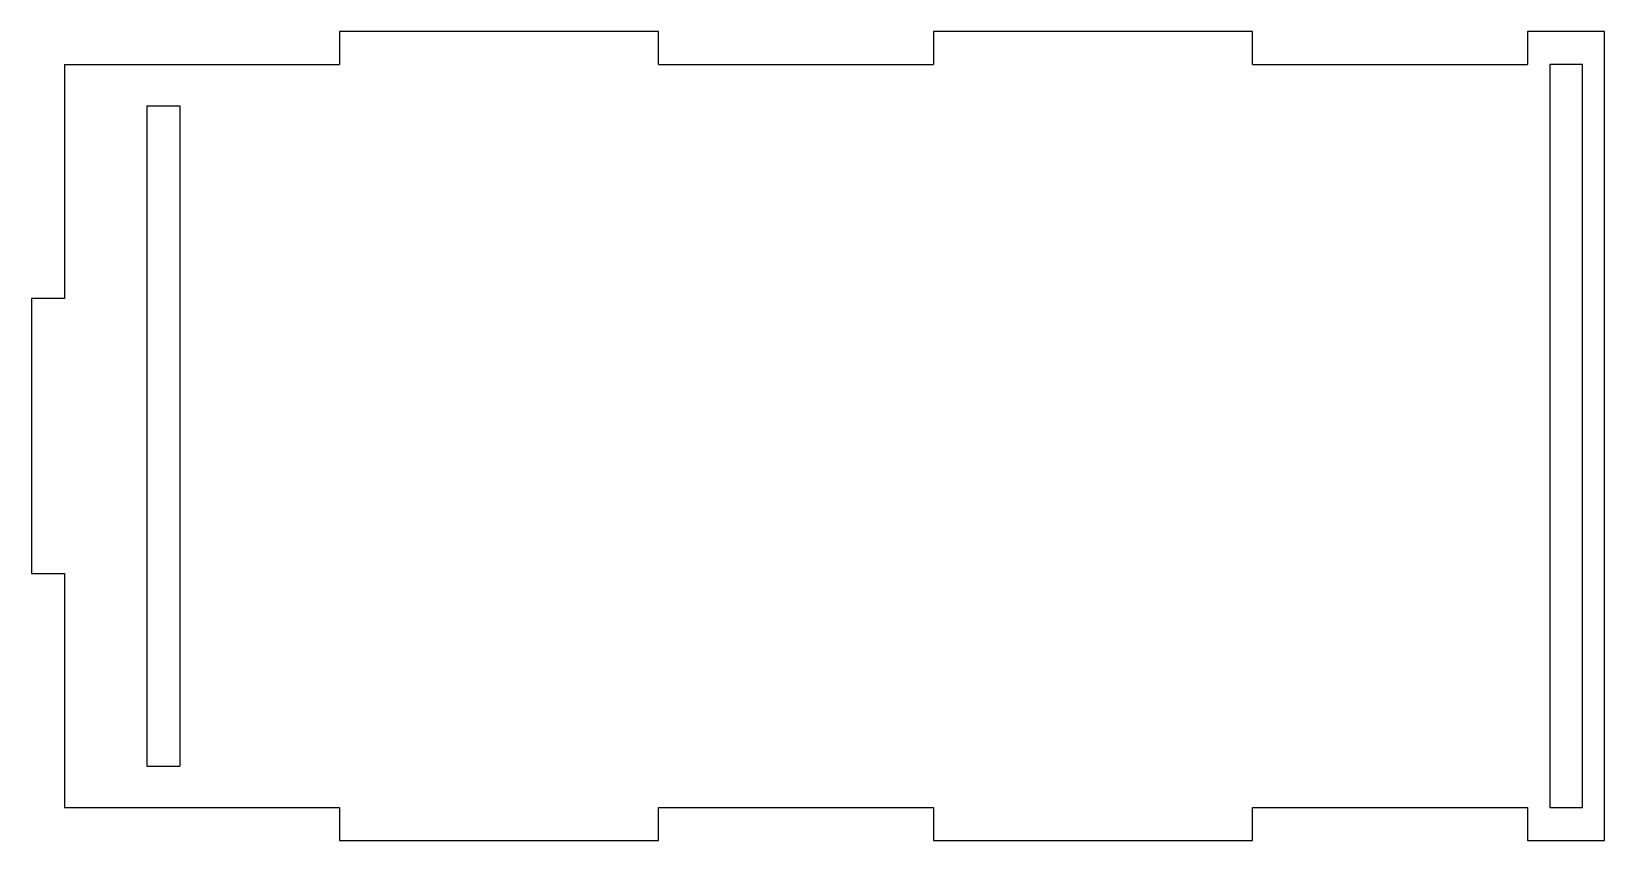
# Model space of a CAD drawing. Header units: millimetres. Extents: x -139 to 147, y -74 to 74.
import ezdxf

# ---------------------------------------------------------------- set-up
doc = ezdxf.new("R2010")
doc.units = ezdxf.units.MM

msp = doc.modelspace()

# ---------------------------------------------------------------- linework, layer by layer
at = {"color": 7, "linetype": 'Continuous', "lineweight": 25}
for p, q in [((-25, 73.5), (-83, 73.5)), ((-83, 73.5), (-83, 67.5)), ((-25, 67.5), (-25, 73.5)), ((83, 73.5), (25, 73.5)), ((25, 73.5), (25, 67.5)), ((83, 67.5), (83, 73.5)), ((147, 73.5), (133, 73.5)), ((133, 73.5), (133, 67.5)), ((147, -73.5), (147, 73.5)), ((-133, 67.5), (-83, 67.5)), ((-133, 67.5), (-133, 25)), ((-25, 67.5), (25, 67.5)), ((83, 67.5), (133, 67.5)), ((137.05, 67.5), (137.05, -67.5)), ((143, 67.5), (137.05, 67.5)), ((143, -67.5), (143, 67.5)), ((-118, 60), (-118, -60)), ((-118, 60), (-112.05, 60)), ((-112.05, 60), (-112.05, -60)), ((-133, 25), (-139, 25)), ((-139, 25), (-139, -25)), ((-139, -25), (-133, -25)), ((-133, -25), (-133, -67.5)), ((-118, -60), (-112.05, -60)), ((-133, -67.5), (-83, -67.5)), ((-83, -67.5), (-83, -73.5)), ((-25, -73.5), (-25, -67.5)), ((-25, -67.5), (25, -67.5)), ((25, -67.5), (25, -73.5)), ((83, -67.5), (133, -67.5)), ((83, -73.5), (83, -67.5)), ((133, -67.5), (133, -73.5)), ((137.05, -67.5), (143, -67.5)), ((-83, -73.5), (-25, -73.5)), ((25, -73.5), (83, -73.5)), ((133, -73.5), (147, -73.5))]:
    msp.add_line(p, q, dxfattribs=at)

doc.saveas('drawing.dxf')
